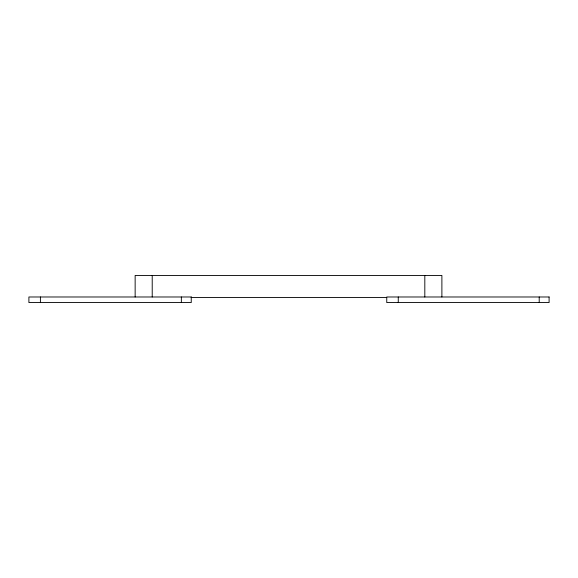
<?xml version="1.0" encoding="UTF-8"?>
<svg xmlns="http://www.w3.org/2000/svg" width="578" height="578" viewBox="0 0 578 578"><rect width="100%" height="100%" fill="white"/><g stroke="black" fill="none" stroke-linecap="round" stroke-linejoin="round"><path stroke-width="0.87" d="M191.246 297.482L386.754 297.482M539.209 296.984L539.209 302.554M441.888 296.984L441.888 275.446L135.144 275.446L135.144 296.984M424.816 275.446L424.816 296.984M398.264 296.984L398.264 302.554M181.355 296.984L181.355 302.554M152.216 275.446L152.216 296.984M40.409 296.984L40.409 302.554M191.246 296.984L28.9 296.984L28.9 302.554L191.246 302.554L191.246 296.984M549.1 296.984L386.754 296.984L386.754 302.554L549.1 302.554L549.1 296.984"/></g></svg>
